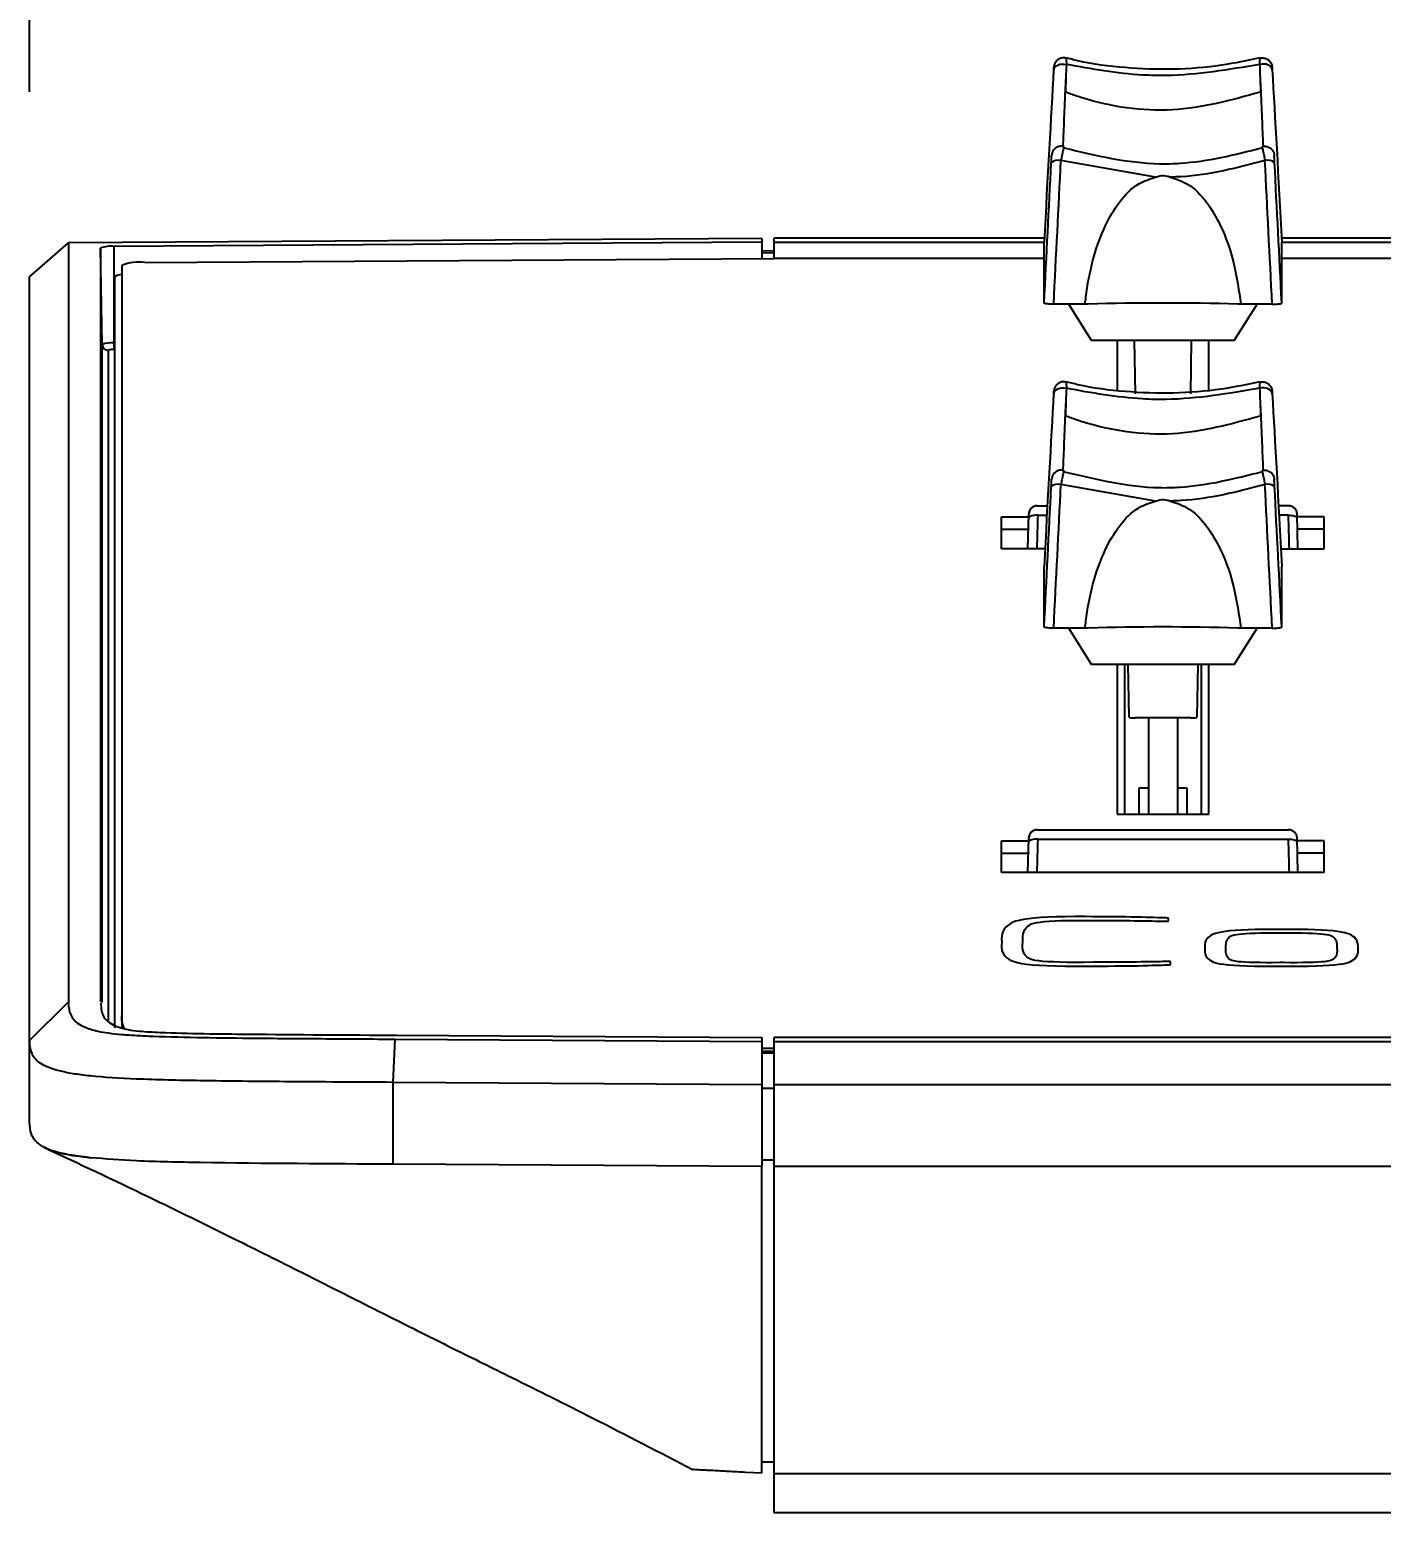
# Model space of a CAD drawing. Header units: inches. Extents: x 1.2 to 43.4, y 1.7 to 28.6.
# Drawn here: x 25.085 to 27.28, y 1.675 to 4.082 of the extents above; entities that cross this region are included whole.
import ezdxf

# ---------------------------------------------------------------- set-up
doc = ezdxf.new("R2010")
doc.units = ezdxf.units.IN
doc.header["$MEASUREMENT"] = 0
doc.layers.add('ARTWORK', color=2, linetype='Continuous')
doc.layers.add('DIM', color=1, linetype='Continuous')
doc.styles.add('Arial', font='arial.ttf')
doc.dimstyles.new('ANSI & Metric .30 Stacked', dxfattribs={"dimscale": 2.666667, "dimtxt": 0.3, "dimasz": 0.375, "dimexe": 0.3, "dimexo": 0.3, "dimgap": 0.1, "dimtad": 0, "dimtih": 1, "dimtoh": 1, "dimzin": 4, "dimdsep": 46, "dimtxsty": 'Arial', "dimcen": 0.15, "dimadec": 0, "dimazin": 0, "dimtfac": 0.75, "dimtofl": 0, "dimtmove": 0, "dimatfit": 3, "dimfxl": 1, "dimtolj": 1, "dimtzin": 0, "dimarcsym": 0})

# ---------------------------------------------------------------- blocks, each defined once
blk = doc.blocks.new('*D8')
at = {"layer": 'Defpoints', "color": 0, "transparency": 16777216}
for p in [(43.3922, 5.7798), (25.0851, 3.6804), (43.3922, 3.6804)]:
    blk.add_point(p, dxfattribs=at)
at = {"layer": 'DIM', "color": 0, "lineweight": -2, "transparency": 16777216}
for p, q in [((25.0851, 3.9804), (25.0851, 6.0798)), ((43.3922, 3.9804), (43.3922, 6.0798)), ((25.4601, 5.7798), (33.3513, 5.7798)), ((43.0172, 5.7798), (35.126, 5.7798))]:
    blk.add_line(p, q, dxfattribs=at)
at = {"layer": 'DIM', "color": 0, "transparency": 16777216}
for points in [[(25.4601, 5.8423), (25.4601, 5.7173), (25.0851, 5.7798)], [(43.0172, 5.8423), (43.0172, 5.7173), (43.3922, 5.7798)]]:
    blk.add_solid(points, dxfattribs=at)
at = {"layer": 'DIM', "color": 0, "transparency": 16777216, "char_height": 0.3, "attachment_point": 5, "style": 'Arial'}
for s, insert in [('\\A1;18.31', (34.2387, 6.0331)), ('\\A1;[465mm]', (34.2387, 5.4875))]:
    blk.add_mtext(s, dxfattribs=dict(at, insert=insert))

msp = doc.modelspace()

# ---------------------------------------------------------------- linework, layer by layer
for p, q in [((26.7483, 4.0189), (26.7482, 4.0162)), ((26.768, 4.0051), (26.7673, 3.9802)), ((27.0833, 4.0051), (27.084, 3.9802)), ((27.103, 4.0189), (27.1032, 4.0162)), ((26.9137, 3.8421), (26.76, 3.869)), ((25.0851, 3.6804), (25.1481, 3.7356)), ((26.2741, 3.7428), (25.1481, 3.7356)), ((25.1481, 3.7356), (25.1481, 2.5031)), ((26.2741, 3.7364), (25.2217, 3.7297)), ((26.2741, 3.7428), (26.2741, 3.7101)), ((26.733, 3.7429), (26.2938, 3.7429)), ((26.2938, 3.7429), (26.2938, 3.7102)), ((26.7327, 3.7362), (26.2938, 3.7362)), ((26.7327, 3.6377), (26.7327, 3.7362)), ((27.483, 3.7429), (27.1183, 3.7429)), ((27.4827, 3.7362), (27.1187, 3.7362)), ((27.1187, 3.6377), (27.1187, 3.7362)), ((25.2003, 3.727), (25.2003, 2.5031)), ((25.2031, 3.5705), (25.2003, 3.727)), ((25.2217, 3.7297), (25.2219, 3.5729)), ((25.2722, 3.7037), (26.2938, 3.7102)), ((26.2741, 3.7228), (26.2938, 3.7224)), ((26.2741, 3.7197), (26.2938, 3.7194)), ((26.7327, 3.7102), (26.2938, 3.7102)), ((27.4827, 3.7102), (27.1187, 3.7102)), ((25.2349, 3.6989), (25.2349, 2.4611)), ((25.0851, 2.3078), (25.0851, 3.6804)), ((25.2229, 3.6804), (25.2229, 2.4611)), ((26.7992, 3.6358), (26.7483, 3.6358)), ((26.8098, 3.5767), (26.7728, 3.6358)), ((26.8041, 3.6359), (26.7992, 3.6358)), ((27.0415, 3.5767), (27.0785, 3.6358)), ((27.0521, 3.6358), (27.0472, 3.6359)), ((27.1031, 3.6358), (27.0521, 3.6358)), ((25.2031, 2.5024), (25.2031, 3.5705)), ((25.2219, 3.5729), (25.2229, 3.5729)), ((27.0415, 3.5767), (26.8098, 3.5767)), ((26.8512, 3.5767), (26.8512, 3.496)), ((26.8791, 3.5767), (26.8807, 3.4901)), ((26.9707, 3.4901), (26.9722, 3.5767)), ((27.0002, 3.4963), (27.0002, 3.5767)), ((25.2129, 3.5609), (25.2129, 2.4726)), ((25.2229, 3.5621), (25.2224, 3.5621)), ((26.7483, 3.493), (26.7482, 3.4903)), ((27.103, 3.493), (27.1032, 3.4903)), ((26.768, 3.4793), (26.7673, 3.4544)), ((27.0833, 3.4793), (27.084, 3.4544)), ((26.9137, 3.3163), (26.76, 3.3432)), ((26.7215, 3.3086), (26.7379, 3.3086)), ((26.7215, 3.3086), (26.7215, 3.3085)), ((26.7215, 3.3085), (26.7379, 3.3085)), ((27.1298, 3.3086), (27.1134, 3.3086)), ((27.1298, 3.3085), (27.1134, 3.3085)), ((27.1298, 3.3086), (27.1298, 3.3085)), ((26.6637, 3.239), (26.6637, 3.2907)), ((26.6637, 3.2907), (26.7077, 3.2907)), ((26.7063, 3.239), (26.7078, 3.2951)), ((26.7223, 3.2932), (26.7371, 3.2932)), ((27.1291, 3.2932), (27.1142, 3.2932)), ((27.145, 3.239), (27.1435, 3.2951)), ((27.1877, 3.2907), (27.1437, 3.2907)), ((27.1877, 3.239), (27.1877, 3.2907)), ((26.6637, 3.2708), (26.7071, 3.2708)), ((27.1877, 3.2708), (27.1442, 3.2708)), ((26.7342, 3.239), (26.6637, 3.239)), ((27.1171, 3.239), (27.1877, 3.239)), ((26.7327, 3.1119), (26.7327, 3.2103)), ((27.1187, 3.1119), (27.1187, 3.2103)), ((26.7992, 3.11), (26.7483, 3.11)), ((26.8098, 3.0508), (26.7728, 3.11)), ((26.8041, 3.11), (26.7992, 3.11)), ((27.0415, 3.0508), (27.0785, 3.11)), ((27.0521, 3.11), (27.0472, 3.11)), ((27.1031, 3.11), (27.0521, 3.11)), ((27.0415, 3.0508), (26.8098, 3.0508)), ((26.8512, 3.0508), (26.8512, 2.8079)), ((26.8632, 3.0508), (26.8632, 2.8079)), ((26.8707, 2.9655), (26.8692, 3.0508)), ((26.9822, 3.0508), (26.9807, 2.9655)), ((26.9882, 2.8079), (26.9882, 3.0508)), ((27.0002, 2.8079), (27.0002, 3.0508)), ((26.9707, 2.9643), (26.8807, 2.9643)), ((26.902, 2.9643), (26.902, 2.8079)), ((26.9493, 2.9643), (26.9493, 2.8079)), ((26.902, 2.8503), (26.8863, 2.8503)), ((26.8863, 2.8503), (26.8863, 2.8079)), ((26.965, 2.8503), (26.9493, 2.8503)), ((26.965, 2.8079), (26.965, 2.8503)), ((26.8512, 2.8079), (27.0002, 2.8079)), ((26.7063, 2.7131), (26.7078, 2.7693)), ((26.7215, 2.7827), (27.1298, 2.7827)), ((26.7215, 2.7827), (26.7215, 2.7826)), ((26.7215, 2.7826), (27.1298, 2.7826)), ((27.1298, 2.7827), (27.1298, 2.7826)), ((27.145, 2.7131), (27.1435, 2.7693)), ((26.6637, 2.7131), (26.6637, 2.7648)), ((26.6637, 2.7648), (26.7077, 2.7648)), ((26.6637, 2.7449), (26.7071, 2.7449)), ((26.7223, 2.7673), (27.1291, 2.7673)), ((27.1877, 2.7648), (27.1437, 2.7648)), ((27.1877, 2.7449), (27.1442, 2.7449)), ((27.1877, 2.7131), (27.1877, 2.7648)), ((27.1877, 2.7131), (26.6637, 2.7131)), ((25.0851, 2.4406), (25.1481, 2.5031)), ((25.6757, 2.3726), (25.679, 2.4428)), ((25.679, 2.4428), (26.2741, 2.439)), ((25.6817, 2.4491), (26.2741, 2.4453)), ((26.2741, 2.4453), (26.2741, 2.2359)), ((26.2938, 2.4456), (26.2938, 1.6745)), ((42.1835, 2.4456), (26.2938, 2.4456)), ((26.2938, 2.4388), (42.1835, 2.4388)), ((26.2938, 2.4273), (26.2741, 2.4274)), ((26.2741, 2.4237), (26.2938, 2.4233)), ((26.2741, 2.4206), (26.2938, 2.4203)), ((26.2741, 2.3688), (25.6757, 2.3726)), ((25.6757, 2.2397), (25.6757, 2.3726)), ((26.2741, 2.363), (26.2938, 2.3629)), ((42.1835, 2.3686), (26.2938, 2.3686)), ((25.184, 2.2501), (25.1835, 2.2502)), ((26.2741, 2.2359), (25.6757, 2.2397)), ((26.2741, 2.2467), (26.2938, 2.2469)), ((42.1835, 2.2358), (26.2938, 2.2358)), ((26.2741, 1.738), (26.2476, 1.7394)), ((26.2741, 1.7564), (26.2938, 1.7567)), ((42.1835, 1.737), (26.2938, 1.737)), ((26.2938, 1.6745), (28.3253, 1.6745))]:
    msp.add_line(p, q)
at = {"flags": 128}
for points in [[(26.7483, 4.016), (26.7489, 4.0185), (26.7502, 4.0207), (26.7523, 4.0227), (26.755, 4.0242), (26.7582, 4.0253), (26.7617, 4.0258), (26.7653, 4.0258), (26.7688, 4.0252)], [(27.103, 4.016), (27.1025, 4.0185), (27.1011, 4.0207), (27.099, 4.0227), (27.0963, 4.0242), (27.0931, 4.0253), (27.0896, 4.0258), (27.086, 4.0258), (27.0825, 4.0252)], [(26.7483, 3.4902), (26.7489, 3.4926), (26.7502, 3.4948), (26.7523, 3.4968), (26.755, 3.4984), (26.7582, 3.4994), (26.7617, 3.5), (26.7653, 3.5), (26.7688, 3.4994)], [(27.103, 3.4902), (27.1025, 3.4926), (27.1011, 3.4948), (27.099, 3.4968), (27.0963, 3.4984), (27.0931, 3.4994), (27.0896, 3.5), (27.086, 3.5), (27.0825, 3.4994)], [(26.7223, 3.2932), (26.7196, 3.2932), (26.717, 3.293), (26.7147, 3.2927), (26.7126, 3.2922), (26.7109, 3.2917), (26.7096, 3.291), (26.7088, 3.2903), (26.7085, 3.2895)], [(27.1291, 3.2932), (27.1317, 3.2932), (27.1343, 3.293), (27.1367, 3.2927), (27.1388, 3.2922), (27.1405, 3.2917), (27.1417, 3.291), (27.1425, 3.2903), (27.1428, 3.2895)], [(26.7223, 2.7673), (26.7196, 2.7673), (26.717, 2.7672), (26.7147, 2.7668), (26.7126, 2.7664), (26.7109, 2.7658), (26.7096, 2.7652), (26.7088, 2.7644), (26.7085, 2.7636)], [(27.1291, 2.7673), (27.1317, 2.7673), (27.1343, 2.7672), (27.1367, 2.7668), (27.1388, 2.7664), (27.1405, 2.7658), (27.1417, 2.7652), (27.1425, 2.7644), (27.1428, 2.7636)]]:
    msp.add_lwpolyline(points, dxfattribs=at)
for centre, radius, start, end in [((26.7556, 3.8518), 0.0178, 75.8317, 129.2365), ((27.0957, 3.8518), 0.0178, 50.7635, 104.1683), ((25.2166, 3.6845), 0.0455, 83.5963, 111.0406), ((25.2343, 3.6634), 0.0205, 88.2782, 123.7808), ((25.2634, 3.6249), 0.0793, 83.5947, 111.0415), ((26.9257, -0.3942), 4.032, 88.2726, 91.7274), ((25.2174, 3.5332), 0.04, 83.5943, 111.0417), ((25.2129, 3.5707), 0.00981, 181.2176, 270.208), ((25.2911, 3.5708), 0.0692, 178.2544, 187.2086), ((25.2201, 3.5421), 0.0202, 83.5971, 111.0399), ((26.7556, 3.3259), 0.0178, 75.8317, 129.2365), ((27.0957, 3.3259), 0.0178, 50.7635, 104.1683), ((26.7215, 3.2948), 0.0138, 90, 178.4839), ((26.7215, 3.2947), 0.0137, 89.7852, 178.2556), ((27.1298, 3.2948), 0.0138, 1.5161, 90), ((27.1298, 3.2947), 0.0137, 1.7444, 90.2148), ((26.9257, -0.9201), 4.032, 88.2726, 91.7274), ((26.7215, 2.7689), 0.0138, 90, 178.4839), ((26.7215, 2.7689), 0.0137, 89.7852, 178.2556), ((27.1298, 2.7689), 0.0138, 1.5161, 90), ((27.1298, 2.7689), 0.0137, 1.7444, 90.2148)]:
    msp.add_arc(centre, radius, start, end)
for centre, major_axis, ratio, start_param, end_param in [((26.7312, 3.6462), (0.027, 0.5183), 0.00637, 0.776352, 1.396595), ((26.7308, 3.684), (0.0345, 0.6628), 0.00637, 4.642907, 4.990237), ((26.7464, 3.6832), (0.0345, 0.6784), 0.006224, 4.642892, 4.990222), ((26.7312, 3.1203), (0.027, 0.5183), 0.00637, 0.776352, 1.396595), ((26.7308, 3.1581), (0.0345, 0.6628), 0.00637, 4.642907, 4.990237), ((26.7464, 3.1573), (0.0345, 0.6784), 0.006224, 4.642892, 4.990222), ((27.1348, 3.1312), (-0.0139, 0.55), 0.003109, 1.271733, 1.373475), ((27.1099, 4.5695), (-0.0334, 1.2846), 0.003189, 3.134776, 3.267468), ((26.8807, 2.9655), (0.01, 0), 0.121869, 3.141588, 4.71208), ((26.9707, 2.9655), (0.01, 0), 0.121869, 4.712698, 6.28319), ((27.1099, 4.0437), (-0.0334, 1.2846), 0.003189, 3.134776, 3.267468), ((27.1348, 2.6053), (-0.0139, 0.55), 0.003109, 1.271733, 1.373475)]:
    msp.add_ellipse(centre, major_axis=major_axis, ratio=ratio, start_param=start_param, end_param=end_param)
at = {"extrusion": (0, 0, -1)}
for centre, major_axis, ratio, start_param, end_param in [((27.1201, 3.6462), (-0.027, 0.5183), 0.00637, 0.776352, 1.396595), ((27.1049, 3.6832), (-0.0345, 0.6784), 0.006224, 4.642892, 4.990222), ((27.1205, 3.684), (-0.0345, 0.6628), 0.00637, 4.642907, 4.990237), ((27.1201, 3.1203), (-0.027, 0.5183), 0.00637, 0.776352, 1.396595), ((27.1049, 3.1573), (-0.0345, 0.6784), 0.006224, 4.642892, 4.990222), ((27.1205, 3.1581), (-0.0345, 0.6628), 0.00637, 4.642907, 4.990237), ((26.7414, 4.5695), (0.0334, 1.2846), 0.003189, 3.134776, 3.267468), ((26.7165, 3.1312), (0.0139, 0.55), 0.003109, 1.271733, 1.373475), ((26.7414, 4.0437), (0.0334, 1.2846), 0.003189, 3.134776, 3.267468), ((26.7165, 2.6053), (0.0139, 0.55), 0.003109, 1.271733, 1.373475)]:
    msp.add_ellipse(centre, major_axis=major_axis, ratio=ratio, start_param=start_param, end_param=end_param, dxfattribs=at)
for points, knots in [([(26.7676, 4.0351), (26.767, 4.0353), (26.7644, 4.0361), (26.76, 4.0354), (26.7556, 4.0334), (26.7525, 4.0308), (26.7506, 4.0281), (26.7494, 4.0257), (26.7489, 4.0238), (26.7486, 4.0225), (26.7486, 4.0219), (26.7485, 4.0215), (26.7485, 4.0208), (26.7484, 4.0203), (26.7484, 4.0193), (26.7483, 4.0189)], [0, 0, 0, 0, 0.0563984, 0.2383305, 0.3790778, 0.4956148, 0.5941125, 0.6750955, 0.7374244, 0.7732895, 0.7938266, 0.8135784, 0.8469295, 0.9473821, 1, 1, 1, 1]), ([(26.7483, 4.016), (26.7484, 4.0172), (26.7485, 4.0195), (26.7485, 4.021), (26.7485, 4.021), (26.7484, 4.0196), (26.7483, 4.0189)], [0, 0, 0, 0, 0.24721, 0.494253, 0.746477, 1, 1, 1, 1]), ([(26.7688, 4.0252), (26.7682, 4.0107), (26.7665, 3.9755), (26.7646, 3.9294), (26.7635, 3.9018), (26.7631, 3.8911), (26.7631, 3.8906)], [0, 0, 0, 0, 0.251189, 0.610682, 0.980601, 1, 1, 1, 1]), ([(26.7676, 4.0349), (26.7678, 4.0349), (26.7683, 4.035), (26.7688, 4.032), (26.7688, 4.0275), (26.7688, 4.0252)], [0, 0, 0, 0, 0.156347, 0.576487, 1, 1, 1, 1]), ([(27.0835, 4.0359), (27.0627, 4.0314), (27.0169, 4.0217), (26.9427, 4.0159), (26.8643, 4.0188), (26.8053, 4.0263), (26.7744, 4.0343), (26.7679, 4.036)], [0, 0, 0, 0, 0.20298, 0.446567, 0.691251, 0.935018, 1, 1, 1, 1]), ([(27.0825, 4.0252), (27.0324, 4.0166), (26.9697, 4.0059), (26.8633, 4.008), (26.8098, 4.0178), (26.7688, 4.0252)], [0, 0, 0, 0, 0.48183, 0.603063, 1, 1, 1, 1]), ([(27.0837, 4.0349), (27.0836, 4.0349), (27.083, 4.035), (27.0825, 4.032), (27.0825, 4.0275), (27.0825, 4.0252)], [0, 0, 0, 0, 0.156347, 0.576487, 1, 1, 1, 1]), ([(27.0825, 4.0252), (27.0832, 4.0107), (27.0848, 3.9755), (27.0867, 3.9294), (27.0878, 3.9018), (27.0882, 3.8911), (27.0882, 3.8906)], [0, 0, 0, 0, 0.251189, 0.610682, 0.980601, 1, 1, 1, 1]), ([(27.0838, 4.0351), (27.0843, 4.0353), (27.0869, 4.0361), (27.0913, 4.0354), (27.0958, 4.0334), (27.0988, 4.0308), (27.1007, 4.0281), (27.1019, 4.0257), (27.1025, 4.0238), (27.1027, 4.0225), (27.1028, 4.0219), (27.1028, 4.0215), (27.1029, 4.0208), (27.1029, 4.0203), (27.103, 4.0193), (27.103, 4.0189)], [0, 0, 0, 0, 0.0563984, 0.2383305, 0.3790778, 0.4956148, 0.5941125, 0.6750955, 0.7374244, 0.7732895, 0.7938266, 0.8135784, 0.8469295, 0.9473821, 1, 1, 1, 1]), ([(27.103, 4.016), (27.103, 4.0172), (27.1029, 4.0195), (27.1028, 4.021), (27.1028, 4.021), (27.1029, 4.0196), (27.103, 4.0189)], [0, 0, 0, 0, 0.24721, 0.494253, 0.746477, 1, 1, 1, 1]), ([(26.7483, 4.0189), (26.7483, 4.0189), (26.7483, 4.0184), (26.7482, 4.0172), (26.7482, 4.0161)], [0, 0, 0, 0, 0.035776, 1, 1, 1, 1]), ([(27.103, 4.0189), (27.103, 4.0189), (27.103, 4.0184), (27.1031, 4.0172), (27.1032, 4.0161)], [0, 0, 0, 0, 0.035776, 1, 1, 1, 1]), ([(27.0838, 3.9802), (27.0366, 3.9671), (26.9416, 3.9409), (26.8383, 3.9569), (26.7823, 3.9747), (26.7732, 3.9781), (26.7673, 3.9802)], [0, 0, 0, 0, 0.45231, 0.909806, 0.941019, 1, 1, 1, 1]), ([(26.7447, 3.8723), (26.7447, 3.8731), (26.7448, 3.8753), (26.7449, 3.8772), (26.7449, 3.8778), (26.7448, 3.8769), (26.7448, 3.8766)], [0, 0, 0, 0, 0.1789751, 0.4845083, 0.7793104, 1, 1, 1, 1]), ([(26.7653, 3.8913), (26.7643, 3.8917), (26.7614, 3.8927), (26.7566, 3.8921), (26.7521, 3.8901), (26.749, 3.8875), (26.747, 3.8848), (26.7458, 3.8823), (26.7453, 3.8804), (26.745, 3.8791), (26.745, 3.8784), (26.7449, 3.878), (26.7449, 3.8776), (26.7448, 3.8771), (26.7448, 3.8768)], [0, 0, 0, 0, 0.096018, 0.287781, 0.435692, 0.55788, 0.661193, 0.746266, 0.811954, 0.850921, 0.872288, 0.891647, 0.924172, 1, 1, 1, 1]), ([(26.7653, 3.8912), (26.7651, 3.8912), (26.7649, 3.8911), (26.7637, 3.8867), (26.762, 3.8795), (26.7607, 3.873), (26.7601, 3.8695), (26.76, 3.869)], [0, 0, 0, 0, 0.195774, 0.463165, 0.731943, 0.95969, 1, 1, 1, 1]), ([(26.7654, 3.8896), (26.8166, 3.8774), (26.8788, 3.8626), (26.9875, 3.865), (27.0422, 3.8787), (27.0859, 3.8896)], [0, 0, 0, 0, 0.482261, 0.585617, 1, 1, 1, 1]), ([(27.086, 3.8913), (27.087, 3.8917), (27.0899, 3.8927), (27.0947, 3.8921), (27.0993, 3.8901), (27.1023, 3.8875), (27.1043, 3.8848), (27.1055, 3.8823), (27.1061, 3.8804), (27.1063, 3.8791), (27.1064, 3.8784), (27.1064, 3.878), (27.1065, 3.8776), (27.1065, 3.8771), (27.1065, 3.8768)], [0, 0, 0, 0, 0.096018, 0.287781, 0.435692, 0.55788, 0.661193, 0.746266, 0.811954, 0.850921, 0.872288, 0.891647, 0.924172, 1, 1, 1, 1]), ([(27.0861, 3.8912), (27.0862, 3.8912), (27.0865, 3.8911), (27.0877, 3.8867), (27.0893, 3.8795), (27.0906, 3.873), (27.0913, 3.8695), (27.0914, 3.869)], [0, 0, 0, 0, 0.195774, 0.463165, 0.731943, 0.95969, 1, 1, 1, 1]), ([(27.1066, 3.8723), (27.1066, 3.8731), (27.1065, 3.8753), (27.1064, 3.8772), (27.1064, 3.8778), (27.1065, 3.8769), (27.1065, 3.8766)], [0, 0, 0, 0, 0.1789751, 0.4845083, 0.7793104, 1, 1, 1, 1]), ([(26.7444, 3.8655), (26.7445, 3.8674), (26.7446, 3.87), (26.7447, 3.8718), (26.7447, 3.8723)], [0, 0, 0, 0, 0.702943, 1, 1, 1, 1]), ([(27.0914, 3.869), (27.0464, 3.8573), (26.9957, 3.844), (26.9436, 3.8423), (26.9376, 3.8421)], [0, 0, 0, 0, 0.886615, 1, 1, 1, 1]), ([(27.107, 3.8655), (27.1069, 3.8674), (27.1067, 3.87), (27.1067, 3.8718), (27.1066, 3.8723)], [0, 0, 0, 0, 0.702943, 1, 1, 1, 1]), ([(26.7992, 3.6358), (26.7996, 3.6397), (26.8046, 3.6835), (26.8188, 3.7426), (26.8535, 3.8022), (26.881, 3.8315), (26.9044, 3.8391), (26.9137, 3.8421)], [0, 0, 0, 0, 0.047044, 0.530551, 0.706932, 0.883366, 1, 1, 1, 1]), ([(26.9137, 3.8421), (26.916, 3.8429), (26.9221, 3.845), (26.9307, 3.8448), (26.936, 3.8428), (26.9376, 3.8421)], [0, 0, 0, 0, 0.304027, 0.787474, 1, 1, 1, 1]), ([(26.9376, 3.8421), (26.947, 3.8391), (26.9704, 3.8315), (26.9979, 3.8022), (27.0235, 3.7581), (27.0429, 3.7018), (27.049, 3.6578), (27.0521, 3.6358)], [0, 0, 0, 0, 0.116437, 0.292571, 0.468654, 0.733954, 1, 1, 1, 1]), ([(26.7483, 3.6358), (26.7465, 3.6359), (26.743, 3.6359), (26.7383, 3.6362), (26.7348, 3.6367), (26.7329, 3.6372), (26.7327, 3.6376), (26.7327, 3.6377)], [0, 0, 0, 0, 0.214815, 0.429665, 0.644206, 0.858597, 1, 1, 1, 1]), ([(27.1031, 3.6358), (27.1048, 3.6359), (27.1083, 3.6359), (27.113, 3.6362), (27.1165, 3.6367), (27.1184, 3.6372), (27.1186, 3.6376), (27.1187, 3.6377)], [0, 0, 0, 0, 0.214815, 0.429665, 0.644206, 0.858597, 1, 1, 1, 1]), ([(26.7483, 3.493), (26.7483, 3.493), (26.7483, 3.4925), (26.7482, 3.4914), (26.7482, 3.4902)], [0, 0, 0, 0, 0.035776, 1, 1, 1, 1]), ([(26.7676, 3.5092), (26.767, 3.5094), (26.7644, 3.5103), (26.76, 3.5096), (26.7556, 3.5076), (26.7525, 3.5049), (26.7506, 3.5023), (26.7494, 3.4998), (26.7489, 3.4979), (26.7486, 3.4966), (26.7486, 3.496), (26.7485, 3.4956), (26.7485, 3.495), (26.7484, 3.4944), (26.7484, 3.4934), (26.7483, 3.493)], [0, 0, 0, 0, 0.0563984, 0.2383305, 0.3790778, 0.4956148, 0.5941125, 0.6750955, 0.7374244, 0.7732895, 0.7938266, 0.8135784, 0.8469295, 0.9473821, 1, 1, 1, 1]), ([(26.7483, 3.4902), (26.7484, 3.4913), (26.7485, 3.4936), (26.7485, 3.4951), (26.7485, 3.4951), (26.7484, 3.4937), (26.7483, 3.493)], [0, 0, 0, 0, 0.24721, 0.494253, 0.746477, 1, 1, 1, 1]), ([(26.7688, 3.4994), (26.7682, 3.4849), (26.7665, 3.4496), (26.7646, 3.4035), (26.7635, 3.376), (26.7631, 3.3652), (26.7631, 3.3647)], [0, 0, 0, 0, 0.251189, 0.610682, 0.980601, 1, 1, 1, 1]), ([(26.7676, 3.509), (26.7678, 3.5091), (26.7683, 3.5092), (26.7688, 3.5061), (26.7688, 3.5016), (26.7688, 3.4994)], [0, 0, 0, 0, 0.156347, 0.576487, 1, 1, 1, 1]), ([(27.0835, 3.51), (27.0627, 3.5056), (27.0169, 3.4959), (26.9427, 3.4901), (26.8643, 3.4929), (26.8053, 3.5004), (26.7744, 3.5084), (26.7679, 3.5101)], [0, 0, 0, 0, 0.20298, 0.446567, 0.691251, 0.935018, 1, 1, 1, 1]), ([(27.0825, 3.4994), (27.0324, 3.4908), (26.9697, 3.48), (26.8633, 3.4822), (26.8098, 3.4919), (26.7688, 3.4994)], [0, 0, 0, 0, 0.48183, 0.603063, 1, 1, 1, 1]), ([(27.0837, 3.509), (27.0836, 3.5091), (27.083, 3.5092), (27.0825, 3.5061), (27.0825, 3.5016), (27.0825, 3.4994)], [0, 0, 0, 0, 0.156347, 0.576487, 1, 1, 1, 1]), ([(27.0825, 3.4994), (27.0832, 3.4849), (27.0848, 3.4496), (27.0867, 3.4035), (27.0878, 3.376), (27.0882, 3.3652), (27.0882, 3.3647)], [0, 0, 0, 0, 0.251189, 0.610682, 0.980601, 1, 1, 1, 1]), ([(27.0838, 3.5092), (27.0843, 3.5094), (27.0869, 3.5103), (27.0913, 3.5096), (27.0958, 3.5076), (27.0988, 3.5049), (27.1007, 3.5023), (27.1019, 3.4998), (27.1025, 3.4979), (27.1027, 3.4966), (27.1028, 3.496), (27.1028, 3.4956), (27.1029, 3.495), (27.1029, 3.4944), (27.103, 3.4934), (27.103, 3.493)], [0, 0, 0, 0, 0.0563984, 0.2383305, 0.3790778, 0.4956148, 0.5941125, 0.6750955, 0.7374244, 0.7732895, 0.7938266, 0.8135784, 0.8469295, 0.9473821, 1, 1, 1, 1]), ([(27.103, 3.4902), (27.103, 3.4913), (27.1029, 3.4936), (27.1028, 3.4951), (27.1028, 3.4951), (27.1029, 3.4937), (27.103, 3.493)], [0, 0, 0, 0, 0.24721, 0.494253, 0.746477, 1, 1, 1, 1]), ([(27.103, 3.493), (27.103, 3.493), (27.103, 3.4925), (27.1031, 3.4914), (27.1032, 3.4902)], [0, 0, 0, 0, 0.035776, 1, 1, 1, 1]), ([(27.0838, 3.4543), (27.0366, 3.4413), (26.9416, 3.415), (26.8383, 3.431), (26.7823, 3.4489), (26.7732, 3.4522), (26.7673, 3.4544)], [0, 0, 0, 0, 0.45231, 0.909806, 0.941019, 1, 1, 1, 1]), ([(26.7444, 3.3397), (26.7445, 3.3415), (26.7446, 3.3441), (26.7447, 3.3459), (26.7447, 3.3464)], [0, 0, 0, 0, 0.702943, 1, 1, 1, 1]), ([(26.7447, 3.3464), (26.7447, 3.3473), (26.7448, 3.3495), (26.7449, 3.3513), (26.7449, 3.3519), (26.7448, 3.3511), (26.7448, 3.3507)], [0, 0, 0, 0, 0.1789751, 0.4845083, 0.7793104, 1, 1, 1, 1]), ([(26.7653, 3.3654), (26.7643, 3.3658), (26.7614, 3.3669), (26.7566, 3.3663), (26.7521, 3.3642), (26.749, 3.3616), (26.747, 3.3589), (26.7458, 3.3565), (26.7453, 3.3545), (26.745, 3.3532), (26.745, 3.3526), (26.7449, 3.3522), (26.7449, 3.3517), (26.7448, 3.3513), (26.7448, 3.351)], [0, 0, 0, 0, 0.096018, 0.287781, 0.435692, 0.55788, 0.661193, 0.746266, 0.811954, 0.850921, 0.872288, 0.891647, 0.924172, 1, 1, 1, 1]), ([(26.7653, 3.3654), (26.7651, 3.3653), (26.7649, 3.3653), (26.7637, 3.3608), (26.762, 3.3536), (26.7607, 3.3471), (26.7601, 3.3437), (26.76, 3.3432)], [0, 0, 0, 0, 0.195774, 0.463165, 0.731943, 0.95969, 1, 1, 1, 1]), ([(26.7654, 3.3638), (26.8166, 3.3516), (26.8788, 3.3367), (26.9875, 3.3391), (27.0422, 3.3528), (27.0859, 3.3638)], [0, 0, 0, 0, 0.482261, 0.585617, 1, 1, 1, 1]), ([(27.086, 3.3654), (27.087, 3.3658), (27.0899, 3.3669), (27.0947, 3.3663), (27.0993, 3.3642), (27.1023, 3.3616), (27.1043, 3.3589), (27.1055, 3.3565), (27.1061, 3.3545), (27.1063, 3.3532), (27.1064, 3.3526), (27.1064, 3.3522), (27.1065, 3.3517), (27.1065, 3.3513), (27.1065, 3.351)], [0, 0, 0, 0, 0.096018, 0.287781, 0.435692, 0.55788, 0.661193, 0.746266, 0.811954, 0.850921, 0.872288, 0.891647, 0.924172, 1, 1, 1, 1]), ([(27.0861, 3.3654), (27.0862, 3.3653), (27.0865, 3.3653), (27.0877, 3.3608), (27.0893, 3.3536), (27.0906, 3.3471), (27.0913, 3.3437), (27.0914, 3.3432)], [0, 0, 0, 0, 0.195774, 0.463165, 0.731943, 0.95969, 1, 1, 1, 1]), ([(27.1066, 3.3464), (27.1066, 3.3473), (27.1065, 3.3495), (27.1064, 3.3513), (27.1064, 3.3519), (27.1065, 3.3511), (27.1065, 3.3507)], [0, 0, 0, 0, 0.1789751, 0.4845083, 0.7793104, 1, 1, 1, 1]), ([(27.107, 3.3397), (27.1069, 3.3415), (27.1067, 3.3441), (27.1067, 3.3459), (27.1066, 3.3464)], [0, 0, 0, 0, 0.702943, 1, 1, 1, 1]), ([(27.0914, 3.3432), (27.0464, 3.3314), (26.9957, 3.3181), (26.9436, 3.3165), (26.9376, 3.3163)], [0, 0, 0, 0, 0.886615, 1, 1, 1, 1]), ([(26.7992, 3.11), (26.7996, 3.1139), (26.8046, 3.1576), (26.8188, 3.2168), (26.8535, 3.2763), (26.881, 3.3057), (26.9044, 3.3133), (26.9137, 3.3163)], [0, 0, 0, 0, 0.047044, 0.530551, 0.706932, 0.883366, 1, 1, 1, 1]), ([(26.9137, 3.3163), (26.916, 3.3171), (26.9221, 3.3191), (26.9307, 3.3189), (26.936, 3.3169), (26.9376, 3.3163)], [0, 0, 0, 0, 0.304027, 0.787474, 1, 1, 1, 1]), ([(26.9376, 3.3163), (26.947, 3.3133), (26.9704, 3.3057), (26.9979, 3.2763), (27.0235, 3.2323), (27.0429, 3.1759), (27.049, 3.132), (27.0521, 3.11)], [0, 0, 0, 0, 0.116437, 0.292571, 0.468654, 0.733954, 1, 1, 1, 1]), ([(26.7483, 3.11), (26.7465, 3.11), (26.743, 3.11), (26.7383, 3.1104), (26.7348, 3.1108), (26.7329, 3.1114), (26.7327, 3.1117), (26.7327, 3.1119)], [0, 0, 0, 0, 0.214815, 0.429665, 0.644206, 0.858597, 1, 1, 1, 1]), ([(27.1031, 3.11), (27.1048, 3.11), (27.1083, 3.11), (27.113, 3.1104), (27.1165, 3.1108), (27.1184, 3.1114), (27.1186, 3.1117), (27.1187, 3.1119)], [0, 0, 0, 0, 0.214815, 0.429665, 0.644206, 0.858597, 1, 1, 1, 1]), ([(25.1481, 2.5031), (25.1482, 2.5), (25.1484, 2.4939), (25.1504, 2.4847), (25.1547, 2.4763), (25.1622, 2.4687), (25.1737, 2.4619), (25.1904, 2.4565), (25.2123, 2.4527), (25.2338, 2.4503), (25.2589, 2.4487), (25.3026, 2.4467), (25.368, 2.4452), (25.443, 2.4444), (25.5094, 2.4438), (25.5659, 2.4435), (25.6224, 2.4431), (25.6601, 2.4429), (25.679, 2.4428)], [0, 0, 0, 0, 0.0843382, 0.1677317, 0.2500645, 0.3127028, 0.3750903, 0.4377157, 0.4690357, 0.5003878, 0.5317061, 0.5630134, 0.6546913, 0.7501711, 0.8126209, 0.875078, 0.9375386, 1, 1, 1, 1]), ([(25.2005, 2.5014), (25.2008, 2.497), (25.2014, 2.4862), (25.2073, 2.4731), (25.2253, 2.4632), (25.2406, 2.4585), (25.2649, 2.4553), (25.3081, 2.4531), (25.3677, 2.4516), (25.4964, 2.4502), (25.6011, 2.4496), (25.6817, 2.4491)], [0, 0, 0, 0, 0.13485, 0.326379, 0.394451, 0.443949, 0.477407, 0.523778, 0.612782, 0.702229, 1, 1, 1, 1]), ([(25.2394, 2.4596), (25.2383, 2.4619), (25.2348, 2.469), (25.2349, 2.4762), (25.2349, 2.481)], [0, 0, 0, 0, 0.325963, 1, 1, 1, 1]), ([(25.6757, 2.3726), (25.617, 2.3729), (25.5124, 2.3735), (25.3724, 2.3748), (25.2638, 2.3772), (25.1927, 2.3815), (25.1541, 2.3866), (25.1224, 2.3932), (25.0982, 2.4043), (25.0862, 2.4209), (25.0855, 2.4335), (25.0851, 2.4406)], [0, 0, 0, 0, 0.175967, 0.314059, 0.420333, 0.505539, 0.546237, 0.589246, 0.691235, 0.825448, 1, 1, 1, 1]), ([(25.1835, 2.2502), (25.1693, 2.252), (25.1391, 2.2559), (25.1129, 2.2642), (25.0948, 2.2752), (25.086, 2.29), (25.0854, 2.3014), (25.0851, 2.3078)], [0, 0, 0, 0, 0.124012, 0.264054, 0.433982, 0.684847, 1, 1, 1, 1]), ([(25.1083, 2.2672), (25.1651, 2.2406), (25.2684, 2.1922), (25.4081, 2.1235), (25.5188, 2.0682), (25.6105, 2.0221), (25.6932, 1.9803), (25.7768, 1.9386), (25.8769, 1.8891), (26.0072, 1.8244), (26.1079, 1.7721), (26.1625, 1.7438)], [0, 0, 0, 0, 0.156071, 0.283769, 0.385417, 0.462987, 0.534308, 0.625202, 0.721556, 0.848825, 1, 1, 1, 1]), ([(25.1104, 2.2673), (25.1117, 2.2663), (25.1164, 2.2625), (25.1374, 2.2563), (25.168, 2.2522), (25.1835, 2.2502)], [0, 0, 0, 0, 0.16544, 0.577882, 1, 1, 1, 1]), ([(25.6757, 2.2397), (25.5716, 2.2402), (25.4322, 2.2409), (25.2628, 2.2441), (25.2082, 2.2483), (25.184, 2.2501)], [0, 0, 0, 0, 0.621026, 0.831393, 1, 1, 1, 1]), ([(26.2741, 1.738), (26.2741, 1.7798), (26.2741, 1.8635), (26.2741, 2.0297), (26.2741, 2.1539), (26.2741, 2.2359)], [0, 0, 0, 0, 0.251892, 0.505875, 1, 1, 1, 1]), ([(26.2476, 1.7394), (26.2383, 1.7399), (26.2246, 1.7406), (26.2072, 1.7415), (26.1955, 1.7422), (26.1855, 1.7427), (26.175, 1.7432), (26.165, 1.7438), (26.1618, 1.7439), (26.162, 1.7439), (26.162, 1.7439)], [0, 0, 0, 0, 0.2071591, 0.3060173, 0.4071534, 0.4976048, 0.5870604, 0.7673372, 0.9730706, 1, 1, 1, 1])]:
    msp.add_open_spline(points, degree=3, knots=knots)
at = {"layer": 'ARTWORK'}
for p, q in [((26.6706, 2.6246), (26.668, 2.6214)), ((26.6737, 2.6275), (26.6706, 2.6246)), ((26.6774, 2.63), (26.6737, 2.6275)), ((26.6816, 2.6322), (26.6774, 2.63)), ((26.6864, 2.634), (26.6816, 2.6322)), ((26.6921, 2.6355), (26.6864, 2.634)), ((26.6991, 2.6369), (26.6921, 2.6355)), ((26.7072, 2.6381), (26.6991, 2.6369)), ((26.7034, 2.6234), (26.7059, 2.6259)), ((26.7059, 2.6259), (26.7088, 2.628)), ((26.7166, 2.6392), (26.7072, 2.6381)), ((26.7088, 2.628), (26.7122, 2.6297)), ((26.7122, 2.6297), (26.7161, 2.631)), ((26.7161, 2.631), (26.7207, 2.632)), ((26.7273, 2.64), (26.7166, 2.6392)), ((26.7207, 2.632), (26.7264, 2.6329)), ((26.7264, 2.6329), (26.7332, 2.6337)), ((26.7392, 2.6407), (26.7273, 2.64)), ((26.7332, 2.6337), (26.741, 2.6343)), ((26.7523, 2.6412), (26.7392, 2.6407)), ((26.741, 2.6343), (26.7499, 2.6348)), ((26.7499, 2.6348), (26.7599, 2.6352)), ((26.7667, 2.6415), (26.7523, 2.6412)), ((26.7599, 2.6352), (26.771, 2.6354)), ((26.7823, 2.6416), (26.7667, 2.6415)), ((26.771, 2.6354), (26.7831, 2.6355)), ((26.7991, 2.6416), (26.7823, 2.6416)), ((26.7831, 2.6355), (26.7963, 2.6355)), ((26.7963, 2.6355), (26.8106, 2.6354)), ((26.8115, 2.6415), (26.7991, 2.6416)), ((26.8106, 2.6354), (26.822, 2.6353)), ((26.8234, 2.6415), (26.8115, 2.6415)), ((26.822, 2.6353), (26.8328, 2.6353)), ((26.8347, 2.6414), (26.8234, 2.6415)), ((26.8328, 2.6353), (26.8432, 2.6353)), ((26.8454, 2.6413), (26.8347, 2.6414)), ((26.8432, 2.6353), (26.853, 2.6352)), ((26.8556, 2.6412), (26.8454, 2.6413)), ((26.853, 2.6352), (26.8624, 2.6352)), ((26.8652, 2.6411), (26.8556, 2.6412)), ((26.8624, 2.6352), (26.8712, 2.6351)), ((26.8743, 2.641), (26.8652, 2.6411)), ((26.8712, 2.6351), (26.8795, 2.635)), ((26.8828, 2.6408), (26.8743, 2.641)), ((26.8795, 2.635), (26.8873, 2.6349)), ((26.8908, 2.6406), (26.8828, 2.6408)), ((26.8873, 2.6349), (26.8946, 2.6348)), ((26.8982, 2.6404), (26.8908, 2.6406)), ((26.8946, 2.6348), (26.9013, 2.6347)), ((26.905, 2.6402), (26.8982, 2.6404)), ((26.9013, 2.6347), (26.9075, 2.6346)), ((26.9111, 2.6401), (26.905, 2.6402)), ((26.9075, 2.6346), (26.9131, 2.6345)), ((26.9165, 2.6399), (26.9111, 2.6401)), ((26.9131, 2.6345), (26.918, 2.6344)), ((26.9211, 2.6398), (26.9165, 2.6399)), ((26.918, 2.6344), (26.9223, 2.6343)), ((26.9251, 2.6397), (26.9211, 2.6398)), ((26.9223, 2.6343), (26.9259, 2.6342)), ((26.9284, 2.6396), (26.9251, 2.6397)), ((26.9259, 2.6342), (26.9289, 2.6341)), ((26.931, 2.6395), (26.9284, 2.6396)), ((26.9289, 2.6341), (26.9313, 2.6341)), ((26.9328, 2.6394), (26.931, 2.6395)), ((26.9313, 2.6341), (26.933, 2.6341)), ((26.934, 2.6393), (26.9328, 2.6394)), ((26.933, 2.6341), (26.934, 2.634)), ((26.9345, 2.6393), (26.934, 2.6393)), ((26.934, 2.634), (26.9345, 2.634)), ((26.9345, 2.634), (26.9345, 2.6393)), ((26.6638, 2.6002), (26.6634, 2.5956)), ((26.6638, 2.6097), (26.6635, 2.6051)), ((26.6635, 2.6051), (26.6638, 2.6002)), ((26.6646, 2.6139), (26.6638, 2.6097)), ((26.6661, 2.6178), (26.6646, 2.6139)), ((26.668, 2.6214), (26.6661, 2.6178)), ((26.6977, 2.5956), (26.6982, 2.6002)), ((26.6979, 2.605), (26.6981, 2.6095)), ((26.6982, 2.6002), (26.6979, 2.605)), ((26.6981, 2.6095), (26.6987, 2.6136)), ((26.6987, 2.6136), (26.6998, 2.6172)), ((26.6998, 2.6172), (26.7014, 2.6205)), ((26.7014, 2.6205), (26.7034, 2.6234)), ((26.9944, 2.6), (26.9938, 2.5971)), ((26.9955, 2.6027), (26.9944, 2.6)), ((26.997, 2.6052), (26.9955, 2.6027)), ((26.999, 2.6075), (26.997, 2.6052)), ((27.0014, 2.6095), (26.999, 2.6075)), ((27.0042, 2.6114), (27.0014, 2.6095)), ((27.0074, 2.613), (27.0042, 2.6114)), ((27.0111, 2.6144), (27.0074, 2.613)), ((27.0152, 2.6155), (27.0111, 2.6144)), ((27.0205, 2.6166), (27.0152, 2.6155)), ((27.0269, 2.6176), (27.0205, 2.6166)), ((27.0345, 2.6184), (27.0269, 2.6176)), ((27.0281, 2.5976), (27.0285, 2.6)), ((27.0285, 2.6), (27.0292, 2.6023)), ((27.0292, 2.6023), (27.0301, 2.6043)), ((27.0301, 2.6043), (27.0314, 2.6061)), ((27.0314, 2.6061), (27.0329, 2.6077)), ((27.0329, 2.6077), (27.0347, 2.6092)), ((27.0431, 2.6191), (27.0345, 2.6184)), ((27.0347, 2.6092), (27.0367, 2.6103)), ((27.0367, 2.6103), (27.0391, 2.6113)), ((27.0391, 2.6113), (27.0417, 2.6121)), ((27.0417, 2.6121), (27.0452, 2.6128)), ((27.0529, 2.6197), (27.0431, 2.6191)), ((27.0452, 2.6128), (27.0496, 2.6134)), ((27.0496, 2.6134), (27.0549, 2.6139)), ((27.0638, 2.6202), (27.0529, 2.6197)), ((27.0549, 2.6139), (27.061, 2.6144)), ((27.061, 2.6144), (27.0679, 2.6147)), ((27.0757, 2.6205), (27.0638, 2.6202)), ((27.0679, 2.6147), (27.0757, 2.615)), ((27.0888, 2.6207), (27.0757, 2.6205)), ((27.0757, 2.615), (27.0844, 2.6151)), ((27.0844, 2.6151), (27.0939, 2.6152)), ((27.1031, 2.6208), (27.0888, 2.6207)), ((27.0939, 2.6152), (27.1043, 2.6152)), ((27.1184, 2.6207), (27.1031, 2.6208)), ((27.1043, 2.6152), (27.1155, 2.6151)), ((27.1155, 2.6151), (27.1207, 2.6151)), ((27.1336, 2.6208), (27.1184, 2.6207)), ((27.1207, 2.6151), (27.132, 2.6152)), ((27.132, 2.6152), (27.1424, 2.6152)), ((27.1476, 2.6207), (27.1336, 2.6208)), ((27.1424, 2.6152), (27.152, 2.6151)), ((27.1606, 2.6205), (27.1476, 2.6207)), ((27.152, 2.6151), (27.1607, 2.615)), ((27.1725, 2.6202), (27.1606, 2.6205)), ((27.1607, 2.615), (27.1685, 2.6147)), ((27.1685, 2.6147), (27.1755, 2.6144)), ((27.1833, 2.6197), (27.1725, 2.6202)), ((27.1755, 2.6144), (27.1816, 2.6139)), ((27.1816, 2.6139), (27.1868, 2.6134)), ((27.193, 2.6191), (27.1833, 2.6197)), ((27.1868, 2.6134), (27.1912, 2.6128)), ((27.1912, 2.6128), (27.1947, 2.6121)), ((27.2016, 2.6184), (27.193, 2.6191)), ((27.1947, 2.6121), (27.1973, 2.6113)), ((27.1973, 2.6113), (27.1996, 2.6104)), ((27.1996, 2.6104), (27.2016, 2.6092)), ((27.2091, 2.6176), (27.2016, 2.6184)), ((27.2016, 2.6092), (27.2034, 2.6078)), ((27.2034, 2.6078), (27.2049, 2.6062)), ((27.2049, 2.6062), (27.2061, 2.6044)), ((27.2061, 2.6044), (27.2071, 2.6023)), ((27.2071, 2.6023), (27.2077, 2.6001)), ((27.2077, 2.6001), (27.2081, 2.5977)), ((27.2156, 2.6166), (27.2091, 2.6176)), ((27.2209, 2.6155), (27.2156, 2.6166)), ((27.225, 2.6144), (27.2209, 2.6155)), ((27.2287, 2.613), (27.225, 2.6144)), ((27.232, 2.6114), (27.2287, 2.613)), ((27.2348, 2.6095), (27.232, 2.6114)), ((27.2372, 2.6075), (27.2348, 2.6095)), ((27.2391, 2.6052), (27.2372, 2.6075)), ((27.2407, 2.6027), (27.2391, 2.6052)), ((27.2417, 2.5999), (27.2407, 2.6027)), ((27.2424, 2.597), (27.2417, 2.5999)), ((26.6634, 2.5956), (26.6635, 2.5913)), ((26.6635, 2.5913), (26.6641, 2.5874)), ((26.6641, 2.5874), (26.6653, 2.5837)), ((26.6653, 2.5837), (26.667, 2.5804)), ((26.667, 2.5804), (26.6693, 2.5774)), ((26.6693, 2.5774), (26.6721, 2.5747)), ((26.6978, 2.5915), (26.6977, 2.5956)), ((26.6982, 2.5877), (26.6978, 2.5915)), ((26.6992, 2.5843), (26.6982, 2.5877)), ((26.7005, 2.5813), (26.6992, 2.5843)), ((26.7023, 2.5786), (26.7005, 2.5813)), ((26.7046, 2.5763), (26.7023, 2.5786)), ((26.7072, 2.5743), (26.7046, 2.5763)), ((26.9938, 2.5971), (26.9936, 2.5939)), ((26.9936, 2.5939), (26.9936, 2.5841)), ((26.9936, 2.5841), (26.994, 2.5816)), ((26.994, 2.5816), (26.9948, 2.5792)), ((26.9948, 2.5792), (26.9959, 2.577)), ((26.9959, 2.577), (26.9974, 2.5749)), ((27.0278, 2.5884), (27.0279, 2.5894)), ((27.0278, 2.5875), (27.0278, 2.5884)), ((27.0278, 2.5866), (27.0278, 2.5875)), ((27.0278, 2.5857), (27.0278, 2.5866)), ((27.0279, 2.5832), (27.0278, 2.5857)), ((27.0279, 2.5949), (27.0281, 2.5976)), ((27.0279, 2.594), (27.0279, 2.5949)), ((27.0279, 2.5931), (27.0279, 2.594)), ((27.0279, 2.5921), (27.0279, 2.5931)), ((27.0279, 2.5912), (27.0279, 2.5921)), ((27.0279, 2.5903), (27.0279, 2.5912)), ((27.0279, 2.5894), (27.0279, 2.5903)), ((27.0282, 2.581), (27.0279, 2.5832)), ((27.0288, 2.5789), (27.0282, 2.581)), ((27.0297, 2.577), (27.0288, 2.5789)), ((27.0308, 2.5753), (27.0297, 2.577)), ((27.2065, 2.577), (27.2054, 2.5753)), ((27.2073, 2.5789), (27.2065, 2.577)), ((27.2079, 2.581), (27.2073, 2.5789)), ((27.2083, 2.5832), (27.2079, 2.581)), ((27.2081, 2.5977), (27.2083, 2.595)), ((27.2083, 2.595), (27.2083, 2.5941)), ((27.2083, 2.5941), (27.2083, 2.5932)), ((27.2083, 2.5932), (27.2083, 2.5922)), ((27.2083, 2.5922), (27.2083, 2.5913)), ((27.2083, 2.5913), (27.2083, 2.5904)), ((27.2083, 2.5904), (27.2083, 2.5894)), ((27.2083, 2.5894), (27.2084, 2.5885)), ((27.2084, 2.5857), (27.2083, 2.5832)), ((27.2084, 2.5885), (27.2084, 2.5876)), ((27.2084, 2.5876), (27.2084, 2.5866)), ((27.2084, 2.5866), (27.2084, 2.5857)), ((27.2379, 2.5739), (27.2396, 2.5761)), ((27.2396, 2.5761), (27.241, 2.5784)), ((27.241, 2.5784), (27.242, 2.581)), ((27.242, 2.581), (27.2426, 2.5838)), ((27.2426, 2.5938), (27.2424, 2.597)), ((27.2426, 2.5931), (27.2426, 2.5938)), ((27.2426, 2.5924), (27.2426, 2.5931)), ((27.2426, 2.5917), (27.2426, 2.5924)), ((27.2427, 2.591), (27.2426, 2.5917)), ((27.2426, 2.5838), (27.2427, 2.5868)), ((27.2427, 2.5903), (27.2427, 2.591)), ((27.2427, 2.5896), (27.2427, 2.5903)), ((27.2427, 2.5889), (27.2427, 2.5896)), ((27.2427, 2.5882), (27.2427, 2.5889)), ((27.2427, 2.5875), (27.2427, 2.5882)), ((27.2427, 2.5868), (27.2427, 2.5875)), ((26.6721, 2.5747), (26.6755, 2.5724)), ((26.6755, 2.5724), (26.6794, 2.5703)), ((26.6794, 2.5703), (26.6839, 2.5686)), ((26.6839, 2.5686), (26.6893, 2.5671)), ((26.6893, 2.5671), (26.6961, 2.5657)), ((26.6961, 2.5657), (26.7043, 2.5646)), ((26.7043, 2.5646), (26.7139, 2.5636)), ((26.7104, 2.5727), (26.7072, 2.5743)), ((26.7139, 2.5715), (26.7104, 2.5727)), ((26.7183, 2.5706), (26.7139, 2.5715)), ((26.7139, 2.5636), (26.7249, 2.5628)), ((26.7239, 2.5697), (26.7183, 2.5706)), ((26.7308, 2.569), (26.7239, 2.5697)), ((26.7249, 2.5628), (26.7373, 2.5621)), ((26.7388, 2.5684), (26.7308, 2.569)), ((26.7373, 2.5621), (26.7511, 2.5617)), ((26.748, 2.568), (26.7388, 2.5684)), ((26.7585, 2.5676), (26.748, 2.568)), ((26.7511, 2.5617), (26.7663, 2.5614)), ((26.7701, 2.5674), (26.7585, 2.5676)), ((26.7663, 2.5614), (26.7829, 2.5612)), ((26.783, 2.5673), (26.7701, 2.5674)), ((26.7829, 2.5612), (26.8008, 2.5613)), ((26.797, 2.5673), (26.783, 2.5673)), ((26.8123, 2.5675), (26.797, 2.5673)), ((26.8008, 2.5613), (26.8133, 2.5613)), ((26.8239, 2.5675), (26.8123, 2.5675)), ((26.8133, 2.5613), (26.8253, 2.5614)), ((26.8349, 2.5675), (26.8239, 2.5675)), ((26.8253, 2.5614), (26.8367, 2.5614)), ((26.8454, 2.5676), (26.8349, 2.5675)), ((26.8367, 2.5614), (26.8475, 2.5615)), ((26.8554, 2.5676), (26.8454, 2.5676)), ((26.8475, 2.5615), (26.8578, 2.5616)), ((26.8648, 2.5677), (26.8554, 2.5676)), ((26.8578, 2.5616), (26.8676, 2.5617)), ((26.8738, 2.5678), (26.8648, 2.5677)), ((26.8676, 2.5617), (26.8767, 2.5619)), ((26.8822, 2.5679), (26.8738, 2.5678)), ((26.8767, 2.5619), (26.8854, 2.562)), ((26.8901, 2.568), (26.8822, 2.5679)), ((26.8854, 2.562), (26.8935, 2.5622)), ((26.8975, 2.5681), (26.8901, 2.568)), ((26.8935, 2.5622), (26.901, 2.5624)), ((26.9044, 2.5682), (26.8975, 2.5681)), ((26.901, 2.5624), (26.9079, 2.5626)), ((26.9106, 2.5683), (26.9044, 2.5682)), ((26.9079, 2.5626), (26.9141, 2.5628)), ((26.9163, 2.5684), (26.9106, 2.5683)), ((26.9141, 2.5628), (26.9195, 2.5629)), ((26.9213, 2.5685), (26.9163, 2.5684)), ((26.9195, 2.5629), (26.9243, 2.5631)), ((26.9256, 2.5686), (26.9213, 2.5685)), ((26.9243, 2.5631), (26.9284, 2.5632)), ((26.9293, 2.5687), (26.9256, 2.5686)), ((26.9284, 2.5632), (26.9317, 2.5633)), ((26.9323, 2.5688), (26.9293, 2.5687)), ((26.9317, 2.5633), (26.9343, 2.5634)), ((26.9347, 2.5688), (26.9323, 2.5688)), ((26.9343, 2.5634), (26.9362, 2.5635)), ((26.9364, 2.5689), (26.9347, 2.5688)), ((26.9362, 2.5635), (26.9374, 2.5635)), ((26.9375, 2.5689), (26.9364, 2.5689)), ((26.9374, 2.5635), (26.9379, 2.5636)), ((26.9379, 2.5689), (26.9375, 2.5689)), ((26.9379, 2.5636), (26.9379, 2.5689)), ((26.9974, 2.5749), (26.9992, 2.573)), ((26.9992, 2.573), (27.0013, 2.5713)), ((27.0013, 2.5713), (27.0038, 2.5698)), ((27.0038, 2.5698), (27.0066, 2.5685)), ((27.0066, 2.5685), (27.0098, 2.5673)), ((27.0098, 2.5673), (27.0132, 2.5663)), ((27.0132, 2.5663), (27.0183, 2.5652)), ((27.0183, 2.5652), (27.0246, 2.5643)), ((27.0246, 2.5643), (27.0321, 2.5635)), ((27.0321, 2.5738), (27.0308, 2.5753)), ((27.0337, 2.5725), (27.0321, 2.5738)), ((27.0321, 2.5635), (27.0408, 2.5628)), ((27.0355, 2.5714), (27.0337, 2.5725)), ((27.0376, 2.5705), (27.0355, 2.5714)), ((27.04, 2.5698), (27.0376, 2.5705)), ((27.0433, 2.5691), (27.04, 2.5698)), ((27.0408, 2.5628), (27.0507, 2.5622)), ((27.0476, 2.5685), (27.0433, 2.5691)), ((27.0528, 2.568), (27.0476, 2.5685)), ((27.0507, 2.5622), (27.0618, 2.5618)), ((27.0589, 2.5676), (27.0528, 2.568)), ((27.066, 2.5673), (27.0589, 2.5676)), ((27.0618, 2.5618), (27.0742, 2.5614)), ((27.074, 2.567), (27.066, 2.5673)), ((27.083, 2.5669), (27.074, 2.567)), ((27.0742, 2.5614), (27.0877, 2.5612)), ((27.0929, 2.5668), (27.083, 2.5669)), ((27.0877, 2.5612), (27.1024, 2.5612)), ((27.1037, 2.5668), (27.0929, 2.5668)), ((27.1024, 2.5612), (27.1184, 2.5612)), ((27.1155, 2.5669), (27.1037, 2.5668)), ((27.1207, 2.5669), (27.1155, 2.5669)), ((27.1184, 2.5612), (27.1342, 2.5612)), ((27.1324, 2.5668), (27.1207, 2.5669)), ((27.1432, 2.5668), (27.1324, 2.5668)), ((27.1342, 2.5612), (27.1488, 2.5612)), ((27.153, 2.5669), (27.1432, 2.5668)), ((27.1488, 2.5612), (27.1622, 2.5614)), ((27.162, 2.567), (27.153, 2.5669)), ((27.17, 2.5673), (27.162, 2.567)), ((27.1622, 2.5614), (27.1744, 2.5618)), ((27.177, 2.5676), (27.17, 2.5673)), ((27.1744, 2.5618), (27.1855, 2.5622)), ((27.1832, 2.568), (27.177, 2.5676)), ((27.1884, 2.5685), (27.1832, 2.568)), ((27.1855, 2.5622), (27.1953, 2.5628)), ((27.1927, 2.5691), (27.1884, 2.5685)), ((27.196, 2.5698), (27.1927, 2.5691)), ((27.1953, 2.5628), (27.204, 2.5635)), ((27.1984, 2.5705), (27.196, 2.5698)), ((27.2005, 2.5714), (27.1984, 2.5705)), ((27.2024, 2.5725), (27.2005, 2.5714)), ((27.204, 2.5738), (27.2024, 2.5725)), ((27.2054, 2.5753), (27.204, 2.5738)), ((27.204, 2.5635), (27.2115, 2.5643)), ((27.2115, 2.5643), (27.2177, 2.5652)), ((27.2177, 2.5652), (27.2228, 2.5663)), ((27.2228, 2.5663), (27.2266, 2.5674)), ((27.2266, 2.5674), (27.2301, 2.5687)), ((27.2301, 2.5687), (27.2331, 2.5702)), ((27.2331, 2.5702), (27.2357, 2.572)), ((27.2357, 2.572), (27.2379, 2.5739))]:
    msp.add_line(p, q, dxfattribs=at)

# ---------------------------------------------------------------- dimensions: what is measured, and where the dimension line sits
at = {"layer": 'DIM'}
dim = msp.add_linear_dim(base=(43.3922, 5.7798), p1=(25.0851, 3.6804), p2=(43.3922, 3.6804), dimstyle='ANSI & Metric .30 Stacked', override={"dimpost": '\\X'}, dxfattribs=at)
dim.commit()
dim.dimension.update_dxf_attribs({"geometry": '*D8', "text_midpoint": (34.2387, 5.7798)})

doc.saveas('drawing.dxf')
